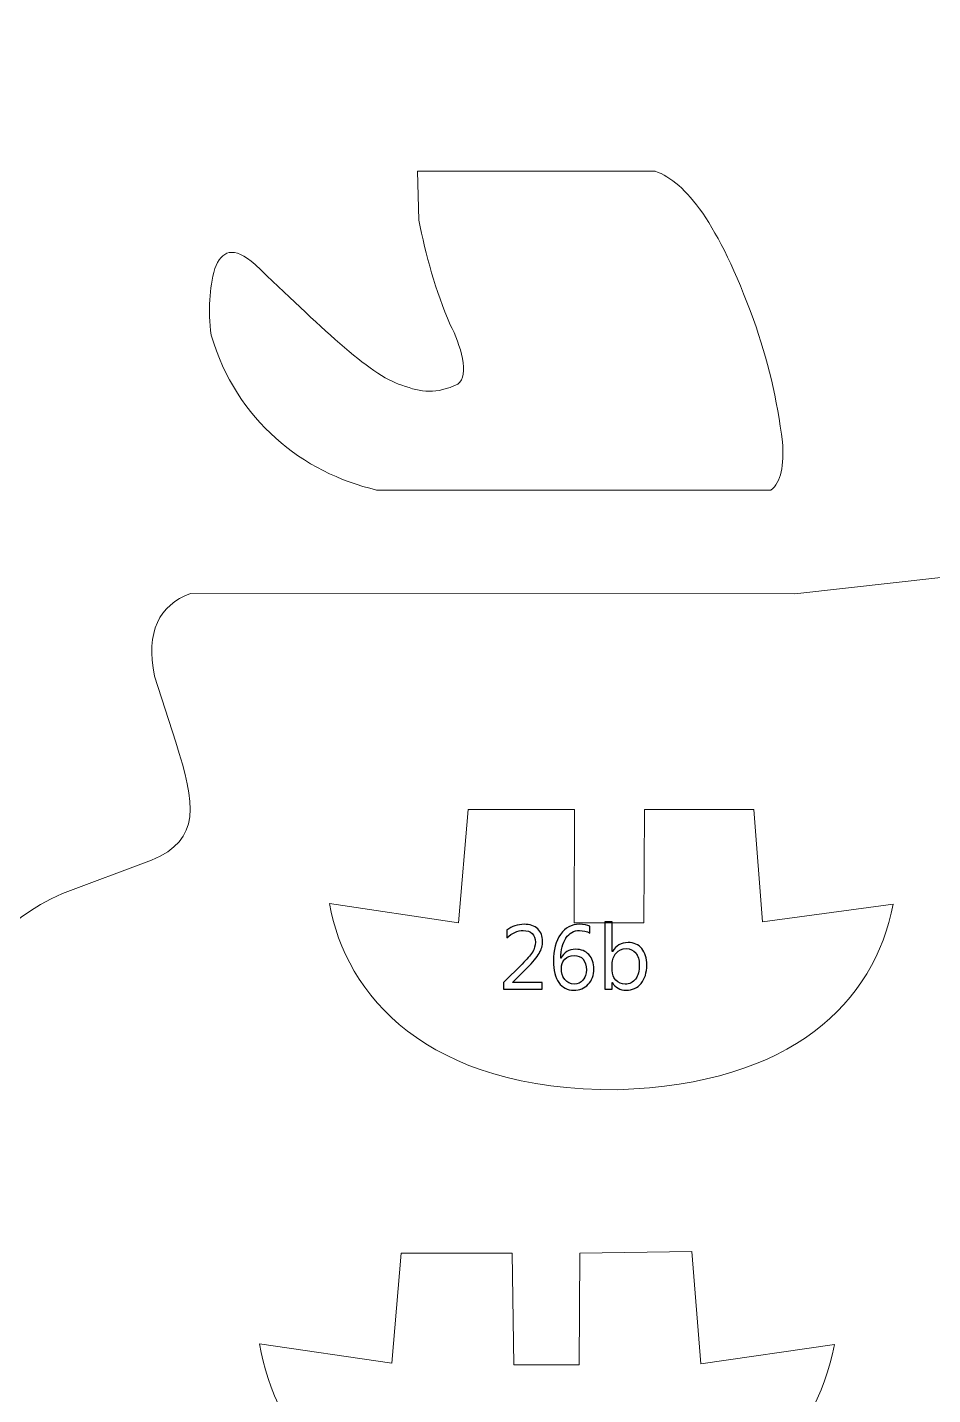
# Model space of a CAD drawing. Header units: centimetres. Extents: x -196 to 200, y -267 to 229.
# Drawn here: x -71.2 to -28.8, y 47.6 to 111.7 of the extents above; entities that cross this region are included whole.
import ezdxf

# ---------------------------------------------------------------- set-up
doc = ezdxf.new("R2010")
doc.units = ezdxf.units.CM
doc.header["$MEASUREMENT"] = 0
doc.layers.add('Camada 1', color=7, linetype='Continuous')
doc.layers.add('Camada 2', color=20, linetype='Continuous')

msp = doc.modelspace()

# ---------------------------------------------------------------- linework, layer by layer
at = {"layer": 'Camada 1', "lineweight": 9}
for points, knots in [([(114.689, 140.372), (114.689, 140.372), (121.777, 140.406), (121.777, 140.406), (121.777, 140.406), (121.777, 140.406), (121.77, 129.531), (121.77, 129.531), (121.77, 129.531), (121.77, 129.531), (125.082, 129.531), (125.082, 129.531), (125.082, 129.531), (125.082, 129.531), (125.087, 140.334), (125.087, 140.334), (125.087, 140.334), (125.087, 140.334), (135.586, 140.334), (135.586, 140.334), (135.586, 140.334), (135.586, 140.334), (135.586, 129.531), (135.586, 129.531), (135.586, 129.531), (135.586, 129.531), (138.885, 129.531), (138.885, 129.531), (138.885, 129.531), (138.885, 129.531), (138.886, 140.351), (138.886, 140.351), (138.886, 140.351), (138.886, 140.351), (149.417, 140.346), (149.417, 140.346), (149.417, 140.346), (149.417, 140.346), (149.391, 129.535), (149.391, 129.535), (149.391, 129.535), (149.391, 129.535), (152.742, 129.531), (152.742, 129.531), (152.742, 129.531), (152.742, 129.531), (152.755, 140.375), (152.755, 140.375), (152.755, 140.375), (152.755, 140.375), (163.247, 140.384), (163.247, 140.384), (163.247, 140.384), (163.247, 140.384), (163.247, 129.532), (163.247, 129.532), (163.247, 129.532), (163.247, 129.532), (166.534, 129.534), (166.534, 129.534), (166.534, 129.534), (166.534, 129.534), (166.587, 140.372), (166.587, 140.372), (166.587, 140.372), (166.587, 140.372), (177.191, 140.351), (177.191, 140.351), (177.191, 140.351), (177.191, 140.351), (177.225, 129.532), (177.225, 129.532), (177.225, 129.532), (177.225, 129.532), (180.491, 129.532), (180.491, 129.532), (180.491, 129.532), (180.491, 129.532), (180.507, 140.351), (180.507, 140.351), (180.507, 140.351), (180.507, 140.351), (194.175, 140.357), (194.175, 140.357), (194.175, 140.357), (194.175, 140.357), (194.198, 135.934), (194.198, 135.934), (194.198, 135.934), (194.198, 135.934), (190.911, 135.937), (190.911, 135.937), (190.911, 135.937), (190.911, 135.937), (190.911, 122.929), (190.911, 122.929), (190.911, 122.929), (190.911, 122.929), (194.197, 122.931), (194.197, 122.931), (194.197, 122.931), (194.197, 122.931), (194.197, 118.546), (194.197, 118.546), (194.197, 118.546), (194.197, 118.546), (111.237, 118.545), (111.237, 118.545), (111.237, 118.545), (111.237, 118.545), (111.234, 125.194), (111.234, 125.194), (111.234, 125.194), (111.234, 125.194), (100.095, 125.194), (100.095, 125.194), (100.095, 125.194), (98.387, 125.156), (97.605, 123.336), (97.591, 120.037), (97.591, 120.037), (97.729, 114.639), (94.559, 112.378), (91.986, 112.668), (91.986, 112.668), (91.986, 112.668), (93.508, 124.97), (93.508, 124.97), (93.508, 124.97), (93.508, 124.97), (90.249, 125.309), (90.249, 125.309), (90.249, 125.309), (90.249, 125.309), (89.165, 117.272), (89.165, 117.272), (89.165, 117.272), (89.165, 117.272), (2.271, 117.175), (2.271, 117.175), (2.271, 117.175), (2.271, 117.175), (2.269, 110.802), (2.269, 110.802), (2.269, 110.802), (2.269, 110.802), (-1.043, 110.801), (-1.043, 110.801), (-1.043, 110.801), (-1.043, 110.801), (-1.185, 88.942), (-1.185, 88.942), (-1.185, 88.942), (-1.185, 88.942), (-35.24, 85.129), (-35.24, 85.129), (-35.24, 85.129), (-35.24, 85.129), (-63.557, 85.144), (-63.557, 85.144), (-63.557, 85.144), (-65.043, 84.591), (-65.665, 83.347), (-65.246, 81.268), (-65.246, 81.268), (-65.246, 81.268), (-64.254, 78.165), (-64.254, 78.165), (-64.254, 78.165), (-63.326, 75.262), (-63.061, 73.597), (-65.387, 72.634), (-65.387, 72.634), (-65.387, 72.634), (-69.566, 71.073), (-69.566, 71.073), (-69.566, 71.073), (-75.32, 68.462), (-76.167, 62.893), (-73.657, 55.298), (-73.657, 55.298), (-72.354, 51.114), (-73.927, 48.199), (-76.368, 49.092), (-76.368, 49.092), (-76.368, 49.092), (-103.733, 58.307), (-103.733, 58.307), (-103.733, 58.307), (-103.102, 60.687), (-102.343, 63.067), (-101.456, 65.446), (-101.456, 65.446), (-101.456, 65.446), (-93.666, 62.108), (-93.666, 62.108), (-93.666, 62.108), (-93.666, 62.108), (-92.577, 65.248), (-92.577, 65.248), (-92.577, 65.248), (-92.577, 65.248), (-100.4, 68.586), (-100.4, 68.586), (-100.4, 68.586), (-99.209, 71.162), (-97.955, 73.674), (-96.637, 76.121), (-96.637, 76.121), (-96.637, 76.121), (-88.847, 71.858), (-88.847, 71.858), (-88.847, 71.858), (-88.847, 71.858), (-87.13, 74.667), (-87.13, 74.667), (-87.13, 74.667), (-87.13, 74.667), (-94.821, 78.964), (-94.821, 78.964), (-94.821, 78.964), (-93.561, 81.177), (-92.248, 83.287), (-90.86, 85.243), (-90.86, 85.243), (-90.86, 85.243), (-83.73, 80.451), (-83.73, 80.451), (-83.73, 80.451), (-83.73, 80.451), (-81.948, 83.161), (-81.948, 83.161), (-81.948, 83.161), (-81.948, 83.161), (-88.979, 87.953), (-88.979, 87.953), (-88.979, 87.953), (-87.461, 89.938), (-86.028, 91.963), (-84.688, 94.035), (-84.688, 94.035), (-84.688, 94.035), (-77.327, 89.441), (-77.327, 89.441), (-77.327, 89.441), (-77.327, 89.441), (-75.907, 92.316), (-75.907, 92.316), (-75.907, 92.316), (-75.907, 92.316), (-83.103, 96.976), (-83.103, 96.976), (-83.103, 96.976), (-80.277, 103.602), (-82.236, 109.043), (-90.122, 112.277), (-90.122, 112.277), (-103.899, 115.381), (-119.513, 113.823), (-133.764, 106.791), (-133.764, 106.791), (-144.008, 101.178), (-154.042, 94.092), (-164.777, 87.847), (-164.777, 87.847), (-170.221, 84.322), (-175.616, 81.162), (-181.376, 78.622), (-181.376, 78.622), (-183.558, 77.911), (-185.077, 77.638), (-185.897, 78.094), (-185.897, 78.094), (-191.027, 82.698), (-193.644, 93.751), (-193.229, 112.589), (-193.229, 112.589), (-192.121, 128.575), (-189.468, 139.014), (-184.95, 142.757), (-184.95, 142.757), (-180.824, 144.316), (-165.289, 144.555), (-141.95, 142.79), (-141.95, 142.79), (-126.066, 141.543), (-110.264, 140.047), (-94.515, 138.397), (-94.515, 138.397), (-85.281, 137.334), (-77.614, 145.445), (-70.733, 157.943), (-70.733, 157.943), (-72.994, 158.332), (-74.592, 160.089), (-74.791, 163.639), (-74.791, 163.639), (-74.747, 167.843), (-72.92, 169.939), (-69.436, 170.243), (-69.436, 170.243), (-67.983, 170.256), (-66.531, 170.239), (-65.079, 170.073), (-65.079, 170.073), (-63.108, 169.837), (-62.191, 170.706), (-62.256, 173.119), (-62.256, 173.119), (-62.256, 173.119), (-62.225, 177.892), (-62.225, 177.892), (-62.225, 177.892), (-62.225, 177.892), (-58.622, 177.892), (-58.622, 177.892), (-58.622, 177.892), (-58.622, 177.892), (-58.621, 184.763), (-58.621, 184.763), (-58.621, 184.763), (-58.621, 184.763), (-52.573, 184.76), (-52.573, 184.76), (-52.573, 184.76), (-52.573, 184.76), (-46.65, 192.035), (-46.65, 192.035), (-46.65, 192.035), (-46.65, 192.035), (-18.056, 192.03), (-18.056, 192.03), (-18.056, 192.03), (-18.056, 192.03), (-18.049, 180.199), (-18.049, 180.199), (-18.049, 180.199), (-18.049, 180.199), (-14.604, 180.2), (-14.604, 180.2), (-14.604, 180.2), (-14.604, 180.2), (-14.654, 172.369), (-14.654, 172.369), (-14.654, 172.369), (-14.75, 170.684), (-15.901, 169.942), (-17.653, 169.659), (-17.653, 169.659), (-17.653, 169.659), (-23.365, 169.659), (-23.365, 169.659), (-23.365, 169.659), (-23.365, 169.659), (-23.367, 164.682), (-23.367, 164.682), (-23.367, 164.682), (-23.367, 164.682), (-17.384, 164.682), (-17.384, 164.682), (-17.384, 164.682), (-9.828, 164.385), (-5.427, 163.227), (-3.319, 160.661), (-3.319, 160.661), (-1.966, 159.056), (-1.137, 157.276), (-1.075, 155.241), (-1.075, 155.241), (-1.075, 155.241), (-1.006, 145.454), (-1.006, 145.454), (-1.006, 145.454), (-1.006, 145.454), (2.333, 145.456), (2.333, 145.456), (2.333, 145.456), (2.333, 145.456), (2.342, 137.754), (2.342, 137.754), (2.342, 137.754), (2.342, 137.754), (92.633, 137.751), (92.633, 137.751), (92.633, 137.751), (92.633, 137.751), (92.619, 142.019), (92.619, 142.019), (92.619, 142.019), (94.823, 148.923), (96.989, 156.13), (99.23, 162.731), (99.23, 162.731), (100.216, 165.658), (101.894, 167.27), (104.257, 167.188), (104.257, 167.188), (107.361, 166.892), (109.115, 164.964), (110.065, 161.989), (110.065, 161.989), (111.854, 155.099), (113.136, 147.567), (114.689, 140.372)], [0, 0, 0, 0, 0.009804, 0.009804, 0.009804, 0.009804, 0.019608, 0.019608, 0.019608, 0.019608, 0.029412, 0.029412, 0.029412, 0.029412, 0.039216, 0.039216, 0.039216, 0.039216, 0.04902, 0.04902, 0.04902, 0.04902, 0.058824, 0.058824, 0.058824, 0.058824, 0.068627, 0.068627, 0.068627, 0.068627, 0.078431, 0.078431, 0.078431, 0.078431, 0.088235, 0.088235, 0.088235, 0.088235, 0.098039, 0.098039, 0.098039, 0.098039, 0.107843, 0.107843, 0.107843, 0.107843, 0.117647, 0.117647, 0.117647, 0.117647, 0.127451, 0.127451, 0.127451, 0.127451, 0.137255, 0.137255, 0.137255, 0.137255, 0.147059, 0.147059, 0.147059, 0.147059, 0.156863, 0.156863, 0.156863, 0.156863, 0.166667, 0.166667, 0.166667, 0.166667, 0.176471, 0.176471, 0.176471, 0.176471, 0.186275, 0.186275, 0.186275, 0.186275, 0.196078, 0.196078, 0.196078, 0.196078, 0.205882, 0.205882, 0.205882, 0.205882, 0.215686, 0.215686, 0.215686, 0.215686, 0.22549, 0.22549, 0.22549, 0.22549, 0.235294, 0.235294, 0.235294, 0.235294, 0.245098, 0.245098, 0.245098, 0.245098, 0.254902, 0.254902, 0.254902, 0.254902, 0.264706, 0.264706, 0.264706, 0.264706, 0.27451, 0.27451, 0.27451, 0.27451, 0.284314, 0.284314, 0.284314, 0.284314, 0.294118, 0.294118, 0.294118, 0.294118, 0.303922, 0.303922, 0.303922, 0.303922, 0.313725, 0.313725, 0.313725, 0.313726, 0.323529, 0.323529, 0.323529, 0.323529, 0.333333, 0.333333, 0.333333, 0.333333, 0.343137, 0.343137, 0.343137, 0.343137, 0.352941, 0.352941, 0.352941, 0.352941, 0.362745, 0.362745, 0.362745, 0.362745, 0.372549, 0.372549, 0.372549, 0.372549, 0.382353, 0.382353, 0.382353, 0.382353, 0.392157, 0.392157, 0.392157, 0.392157, 0.401961, 0.401961, 0.401961, 0.401961, 0.411765, 0.411765, 0.411765, 0.411765, 0.421569, 0.421569, 0.421569, 0.421569, 0.431373, 0.431373, 0.431373, 0.431373, 0.441176, 0.441176, 0.441176, 0.441176, 0.45098, 0.45098, 0.45098, 0.45098, 0.460784, 0.460784, 0.460784, 0.460784, 0.470588, 0.470588, 0.470588, 0.470588, 0.480392, 0.480392, 0.480392, 0.480392, 0.490196, 0.490196, 0.490196, 0.490196, 0.5, 0.5, 0.5, 0.5, 0.509804, 0.509804, 0.509804, 0.509804, 0.519608, 0.519608, 0.519608, 0.519608, 0.529412, 0.529412, 0.529412, 0.529412, 0.539216, 0.539216, 0.539216, 0.539216, 0.54902, 0.54902, 0.54902, 0.54902, 0.558824, 0.558824, 0.558824, 0.558824, 0.568627, 0.568627, 0.568627, 0.568627, 0.578431, 0.578431, 0.578431, 0.578431, 0.588235, 0.588235, 0.588235, 0.588235, 0.598039, 0.598039, 0.598039, 0.598039, 0.607843, 0.607843, 0.607843, 0.607843, 0.617647, 0.617647, 0.617647, 0.617647, 0.627451, 0.627451, 0.627451, 0.627451, 0.637255, 0.637255, 0.637255, 0.637255, 0.647059, 0.647059, 0.647059, 0.647059, 0.656863, 0.656863, 0.656863, 0.656863, 0.666667, 0.666667, 0.666667, 0.666667, 0.676471, 0.676471, 0.676471, 0.676471, 0.686275, 0.686275, 0.686275, 0.686275, 0.696078, 0.696078, 0.696078, 0.696078, 0.705882, 0.705882, 0.705882, 0.705882, 0.715686, 0.715686, 0.715686, 0.715686, 0.72549, 0.72549, 0.72549, 0.72549, 0.735294, 0.735294, 0.735294, 0.735294, 0.745098, 0.745098, 0.745098, 0.745098, 0.754902, 0.754902, 0.754902, 0.754902, 0.764706, 0.764706, 0.764706, 0.764706, 0.77451, 0.77451, 0.77451, 0.77451, 0.784314, 0.784314, 0.784314, 0.784314, 0.794118, 0.794118, 0.794118, 0.794118, 0.803922, 0.803922, 0.803922, 0.803922, 0.813725, 0.813725, 0.813725, 0.813726, 0.823529, 0.823529, 0.823529, 0.823529, 0.833333, 0.833333, 0.833333, 0.833333, 0.843137, 0.843137, 0.843137, 0.843137, 0.852941, 0.852941, 0.852941, 0.852941, 0.862745, 0.862745, 0.862745, 0.862745, 0.872549, 0.872549, 0.872549, 0.872549, 0.882353, 0.882353, 0.882353, 0.882353, 0.892157, 0.892157, 0.892157, 0.892157, 0.901961, 0.901961, 0.901961, 0.901961, 0.911765, 0.911765, 0.911765, 0.911765, 0.921569, 0.921569, 0.921569, 0.921569, 0.931373, 0.931373, 0.931373, 0.931373, 0.941176, 0.941176, 0.941176, 0.941176, 0.95098, 0.95098, 0.95098, 0.95098, 0.960784, 0.960784, 0.960784, 0.960784, 0.970588, 0.970588, 0.970588, 0.970588, 0.980392, 0.980392, 0.980392, 0.980392, 1, 1, 1, 1]), ([(-52.923, 104.938), (-52.923, 104.938), (-41.785, 104.938), (-41.785, 104.938), (-41.785, 104.938), (-40.331, 104.406), (-38.847, 102.526), (-37.181, 97.982), (-37.181, 97.982), (-36.518, 96.123), (-36.067, 94.211), (-35.826, 92.246), (-35.826, 92.246), (-35.742, 91.144), (-35.887, 90.345), (-36.368, 89.988), (-36.368, 89.988), (-36.368, 89.988), (-54.84, 89.988), (-54.84, 89.988), (-54.84, 89.988), (-58.309, 90.803), (-61.398, 93.232), (-62.594, 97.244), (-62.594, 97.244), (-62.756, 98.461), (-62.671, 99.406), (-62.428, 100.375), (-62.428, 100.375), (-62.107, 101.198), (-61.563, 101.476), (-60.531, 100.556), (-60.531, 100.556), (-57.574, 97.769), (-55.189, 95.353), (-53.666, 94.911), (-53.666, 94.911), (-52.718, 94.55), (-52.067, 94.477), (-51.029, 94.957), (-51.029, 94.957), (-50.484, 95.342), (-50.902, 96.824), (-51.394, 97.742), (-51.394, 97.742), (-52.083, 99.323), (-52.534, 101.023), (-52.867, 102.634), (-52.867, 102.634), (-52.867, 102.634), (-52.923, 104.938), (-52.923, 104.938)], [0, 0, 0, 0, 0.071429, 0.071429, 0.071429, 0.071429, 0.142857, 0.142857, 0.142857, 0.142857, 0.214286, 0.214286, 0.214286, 0.214286, 0.285714, 0.285714, 0.285714, 0.285714, 0.357143, 0.357143, 0.357143, 0.357143, 0.428571, 0.428571, 0.428571, 0.428571, 0.5, 0.5, 0.5, 0.5, 0.571429, 0.571429, 0.571429, 0.571429, 0.642857, 0.642857, 0.642857, 0.642857, 0.714286, 0.714286, 0.714286, 0.714286, 0.785714, 0.785714, 0.785714, 0.785714, 0.857143, 0.857143, 0.857143, 0.857143, 1, 1, 1, 1]), ([(-50.551, 75.014), (-50.551, 75.014), (-45.571, 75.013), (-45.571, 75.013), (-45.571, 75.013), (-45.571, 75.013), (-45.583, 69.697), (-45.583, 69.697), (-45.583, 69.697), (-45.583, 69.697), (-42.316, 69.698), (-42.316, 69.698), (-42.316, 69.698), (-42.316, 69.698), (-42.284, 75.012), (-42.284, 75.012), (-42.284, 75.012), (-42.284, 75.012), (-37.168, 75.014), (-37.168, 75.014), (-37.168, 75.014), (-37.168, 75.014), (-36.756, 69.75), (-36.756, 69.75), (-36.756, 69.75), (-36.756, 69.75), (-30.642, 70.572), (-30.642, 70.572), (-30.642, 70.572), (-31.522, 65.976), (-35.338, 62.132), (-43.543, 61.875), (-43.543, 61.875), (-52.546, 61.81), (-56.295, 66.348), (-57.048, 70.599), (-57.048, 70.599), (-57.048, 70.599), (-50.997, 69.704), (-50.997, 69.704), (-50.997, 69.704), (-50.997, 69.704), (-50.551, 75.014), (-50.551, 75.014)], [0, 0, 0, 0, 0.083333, 0.083333, 0.083333, 0.083333, 0.166667, 0.166667, 0.166667, 0.166667, 0.25, 0.25, 0.25, 0.25, 0.333333, 0.333333, 0.333333, 0.333333, 0.416667, 0.416667, 0.416667, 0.416667, 0.5, 0.5, 0.5, 0.5, 0.583333, 0.583333, 0.583333, 0.583333, 0.666667, 0.666667, 0.666667, 0.666667, 0.75, 0.75, 0.75, 0.75, 0.833333, 0.833333, 0.833333, 0.833333, 1, 1, 1, 1]), ([(-53.684, 54.206), (-53.684, 54.206), (-48.486, 54.205), (-48.486, 54.205), (-48.486, 54.205), (-48.486, 54.205), (-48.417, 48.97), (-48.417, 48.97), (-48.417, 48.97), (-48.417, 48.97), (-45.354, 48.971), (-45.354, 48.971), (-45.354, 48.971), (-45.354, 48.971), (-45.321, 54.204), (-45.321, 54.204), (-45.321, 54.204), (-45.321, 54.204), (-40.066, 54.287), (-40.066, 54.287), (-40.066, 54.287), (-40.066, 54.287), (-39.649, 49.023), (-39.649, 49.023), (-39.649, 49.023), (-39.649, 49.023), (-33.384, 49.926), (-33.384, 49.926), (-33.384, 49.926), (-34.274, 45.329), (-37.962, 40.9), (-46.595, 40.906), (-46.595, 40.906), (-56.322, 40.674), (-59.575, 45.702), (-60.337, 49.952), (-60.337, 49.952), (-60.337, 49.952), (-54.135, 49.057), (-54.135, 49.057), (-54.135, 49.057), (-54.135, 49.057), (-53.684, 54.206), (-53.684, 54.206)], [0, 0, 0, 0, 0.083333, 0.083333, 0.083333, 0.083333, 0.166667, 0.166667, 0.166667, 0.166667, 0.25, 0.25, 0.25, 0.25, 0.333333, 0.333333, 0.333333, 0.333333, 0.416667, 0.416667, 0.416667, 0.416667, 0.5, 0.5, 0.5, 0.5, 0.583333, 0.583333, 0.583333, 0.583333, 0.666667, 0.666667, 0.666667, 0.666667, 0.75, 0.75, 0.75, 0.75, 0.833333, 0.833333, 0.833333, 0.833333, 1, 1, 1, 1])]:
    msp.add_open_spline(points, degree=3, knots=knots, dxfattribs=at)
at = {"layer": 'Camada 2'}
for points, knots in [([(-47.091, 66.589), (-47.091, 66.589), (-48.892, 66.589), (-48.892, 66.589), (-48.892, 66.589), (-48.892, 66.589), (-48.892, 66.892), (-48.892, 66.892), (-48.892, 66.892), (-48.892, 66.892), (-48.021, 67.765), (-48.021, 67.765), (-48.021, 67.765), (-47.798, 67.988), (-47.64, 68.173), (-47.545, 68.321), (-47.545, 68.321), (-47.45, 68.469), (-47.402, 68.627), (-47.402, 68.795), (-47.402, 68.795), (-47.402, 68.967), (-47.451, 69.101), (-47.55, 69.196), (-47.55, 69.196), (-47.649, 69.29), (-47.789, 69.337), (-47.971, 69.337), (-47.971, 69.337), (-48.238, 69.337), (-48.493, 69.223), (-48.738, 68.996), (-48.738, 68.996), (-48.738, 68.996), (-48.738, 69.354), (-48.738, 69.354), (-48.738, 69.354), (-48.505, 69.536), (-48.233, 69.627), (-47.924, 69.627), (-47.924, 69.627), (-47.657, 69.627), (-47.447, 69.555), (-47.294, 69.41), (-47.294, 69.41), (-47.141, 69.266), (-47.065, 69.072), (-47.065, 68.829), (-47.065, 68.829), (-47.065, 68.637), (-47.118, 68.45), (-47.224, 68.267), (-47.224, 68.267), (-47.329, 68.084), (-47.519, 67.857), (-47.793, 67.586), (-47.793, 67.586), (-47.793, 67.586), (-48.482, 66.905), (-48.482, 66.905), (-48.482, 66.905), (-48.482, 66.905), (-48.482, 66.896), (-48.482, 66.896), (-48.482, 66.896), (-48.482, 66.896), (-47.091, 66.896), (-47.091, 66.896), (-47.091, 66.896), (-47.091, 66.896), (-47.091, 66.589), (-47.091, 66.589)], [0, 0, 0, 0, 0.052632, 0.052632, 0.052632, 0.052632, 0.105263, 0.105263, 0.105263, 0.105263, 0.157895, 0.157895, 0.157895, 0.157895, 0.210526, 0.210526, 0.210526, 0.210526, 0.263158, 0.263158, 0.263158, 0.263158, 0.315789, 0.315789, 0.315789, 0.315789, 0.368421, 0.368421, 0.368421, 0.368421, 0.421053, 0.421053, 0.421053, 0.421053, 0.473684, 0.473684, 0.473684, 0.473684, 0.526316, 0.526316, 0.526316, 0.526316, 0.578947, 0.578947, 0.578947, 0.578947, 0.631579, 0.631579, 0.631579, 0.631579, 0.684211, 0.684211, 0.684211, 0.684211, 0.736842, 0.736842, 0.736842, 0.736842, 0.789474, 0.789474, 0.789474, 0.789474, 0.842105, 0.842105, 0.842105, 0.842105, 0.894737, 0.894737, 0.894737, 0.894737, 1, 1, 1, 1]), ([(-44.846, 69.542), (-44.846, 69.542), (-44.846, 69.218), (-44.846, 69.218), (-44.846, 69.218), (-45, 69.297), (-45.162, 69.337), (-45.333, 69.337), (-45.333, 69.337), (-45.598, 69.337), (-45.81, 69.219), (-45.969, 68.983), (-45.969, 68.983), (-46.128, 68.747), (-46.207, 68.43), (-46.207, 68.034), (-46.207, 68.034), (-46.207, 68.034), (-46.199, 68.034), (-46.199, 68.034), (-46.199, 68.034), (-46.06, 68.316), (-45.832, 68.458), (-45.516, 68.458), (-45.516, 68.458), (-45.255, 68.458), (-45.048, 68.374), (-44.893, 68.207), (-44.893, 68.207), (-44.739, 68.039), (-44.662, 67.815), (-44.662, 67.534), (-44.662, 67.534), (-44.662, 67.241), (-44.75, 67.001), (-44.927, 66.816), (-44.927, 66.816), (-45.103, 66.63), (-45.327, 66.538), (-45.599, 66.538), (-45.599, 66.538), (-45.899, 66.538), (-46.135, 66.657), (-46.305, 66.896), (-46.305, 66.896), (-46.476, 67.135), (-46.561, 67.471), (-46.561, 67.903), (-46.561, 67.903), (-46.561, 68.427), (-46.45, 68.846), (-46.226, 69.158), (-46.226, 69.158), (-46.003, 69.471), (-45.708, 69.627), (-45.341, 69.627), (-45.341, 69.627), (-45.133, 69.627), (-44.968, 69.599), (-44.846, 69.542)], [0, 0, 0, 0, 0.0625, 0.0625, 0.0625, 0.0625, 0.125, 0.125, 0.125, 0.125, 0.1875, 0.1875, 0.1875, 0.1875, 0.25, 0.25, 0.25, 0.25, 0.3125, 0.3125, 0.3125, 0.3125, 0.375, 0.375, 0.375, 0.375, 0.4375, 0.4375, 0.4375, 0.4375, 0.5, 0.5, 0.5, 0.5, 0.5625, 0.5625, 0.5625, 0.5625, 0.625, 0.625, 0.625, 0.625, 0.6875, 0.6875, 0.6875, 0.6875, 0.75, 0.75, 0.75, 0.75, 0.8125, 0.8125, 0.8125, 0.8125, 0.875, 0.875, 0.875, 0.875, 1, 1, 1, 1]), ([(-43.796, 66.895), (-43.796, 66.895), (-43.804, 66.895), (-43.804, 66.895), (-43.804, 66.895), (-43.804, 66.895), (-43.804, 66.589), (-43.804, 66.589), (-43.804, 66.589), (-43.804, 66.589), (-44.146, 66.589), (-44.146, 66.589), (-44.146, 66.589), (-44.146, 66.589), (-44.146, 69.747), (-44.146, 69.747), (-44.146, 69.747), (-44.146, 69.747), (-43.804, 69.747), (-43.804, 69.747), (-43.804, 69.747), (-43.804, 69.747), (-43.804, 68.35), (-43.804, 68.35), (-43.804, 68.35), (-43.804, 68.35), (-43.796, 68.35), (-43.796, 68.35), (-43.796, 68.35), (-43.628, 68.632), (-43.382, 68.774), (-43.058, 68.774), (-43.058, 68.774), (-42.784, 68.774), (-42.57, 68.679), (-42.415, 68.487), (-42.415, 68.487), (-42.26, 68.296), (-42.183, 68.04), (-42.183, 67.718), (-42.183, 67.718), (-42.183, 67.361), (-42.269, 67.075), (-42.443, 66.86), (-42.443, 66.86), (-42.617, 66.645), (-42.855, 66.538), (-43.156, 66.538), (-43.156, 66.538), (-43.438, 66.538), (-43.651, 66.656), (-43.796, 66.895)], [0, 0, 0, 0, 0.071429, 0.071429, 0.071429, 0.071429, 0.142857, 0.142857, 0.142857, 0.142857, 0.214286, 0.214286, 0.214286, 0.214286, 0.285714, 0.285714, 0.285714, 0.285714, 0.357143, 0.357143, 0.357143, 0.357143, 0.428571, 0.428571, 0.428571, 0.428571, 0.5, 0.5, 0.5, 0.5, 0.571429, 0.571429, 0.571429, 0.571429, 0.642857, 0.642857, 0.642857, 0.642857, 0.714286, 0.714286, 0.714286, 0.714286, 0.785714, 0.785714, 0.785714, 0.785714, 0.857143, 0.857143, 0.857143, 0.857143, 1, 1, 1, 1]), ([(-45.592, 68.168), (-45.768, 68.168), (-45.911, 68.108), (-46.021, 67.989), (-46.021, 67.989), (-46.131, 67.868), (-46.186, 67.728), (-46.186, 67.565), (-46.186, 67.565), (-46.186, 67.36), (-46.131, 67.186), (-46.022, 67.04), (-46.022, 67.04), (-45.913, 66.896), (-45.768, 66.823), (-45.588, 66.823), (-45.588, 66.823), (-45.415, 66.823), (-45.276, 66.887), (-45.171, 67.013), (-45.171, 67.013), (-45.065, 67.139), (-45.012, 67.298), (-45.012, 67.491), (-45.012, 67.491), (-45.012, 67.703), (-45.063, 67.868), (-45.164, 67.989), (-45.164, 67.989), (-45.266, 68.108), (-45.408, 68.168), (-45.592, 68.168)], [0, 0, 0, 0, 0.111111, 0.111111, 0.111111, 0.111111, 0.222222, 0.222222, 0.222222, 0.222222, 0.333333, 0.333333, 0.333333, 0.333333, 0.444444, 0.444444, 0.444444, 0.444444, 0.555556, 0.555556, 0.555556, 0.555556, 0.666667, 0.666667, 0.666667, 0.666667, 0.777778, 0.777778, 0.777778, 0.777778, 1, 1, 1, 1]), ([(-43.804, 67.758), (-43.804, 67.758), (-43.804, 67.459), (-43.804, 67.459), (-43.804, 67.459), (-43.804, 67.282), (-43.747, 67.132), (-43.632, 67.008), (-43.632, 67.008), (-43.518, 66.885), (-43.372, 66.823), (-43.196, 66.823), (-43.196, 66.823), (-42.989, 66.823), (-42.826, 66.903), (-42.709, 67.062), (-42.709, 67.062), (-42.592, 67.221), (-42.533, 67.442), (-42.533, 67.725), (-42.533, 67.725), (-42.533, 67.963), (-42.587, 68.15), (-42.698, 68.285), (-42.698, 68.285), (-42.807, 68.42), (-42.956, 68.488), (-43.144, 68.488), (-43.144, 68.488), (-43.342, 68.488), (-43.502, 68.419), (-43.623, 68.28), (-43.623, 68.28), (-43.744, 68.142), (-43.804, 67.967), (-43.804, 67.758)], [0, 0, 0, 0, 0.1, 0.1, 0.1, 0.1, 0.2, 0.2, 0.2, 0.2, 0.3, 0.3, 0.3, 0.3, 0.4, 0.4, 0.4, 0.4, 0.5, 0.5, 0.5, 0.5, 0.6, 0.6, 0.6, 0.6, 0.7, 0.7, 0.7, 0.7, 0.8, 0.8, 0.8, 0.8, 1, 1, 1, 1])]:
    msp.add_open_spline(points, degree=3, knots=knots, dxfattribs=at)
at = {"layer": 'Camada 2', "lineweight": 9}
for points, knots in [([(-47.091, 66.589), (-47.091, 66.589), (-48.892, 66.589), (-48.892, 66.589), (-48.892, 66.589), (-48.892, 66.589), (-48.892, 66.892), (-48.892, 66.892), (-48.892, 66.892), (-48.892, 66.892), (-48.021, 67.765), (-48.021, 67.765), (-48.021, 67.765), (-47.798, 67.988), (-47.64, 68.173), (-47.545, 68.321), (-47.545, 68.321), (-47.45, 68.469), (-47.402, 68.627), (-47.402, 68.795), (-47.402, 68.795), (-47.402, 68.967), (-47.451, 69.101), (-47.55, 69.196), (-47.55, 69.196), (-47.649, 69.29), (-47.789, 69.337), (-47.971, 69.337), (-47.971, 69.337), (-48.238, 69.337), (-48.493, 69.223), (-48.738, 68.996), (-48.738, 68.996), (-48.738, 68.996), (-48.738, 69.354), (-48.738, 69.354), (-48.738, 69.354), (-48.505, 69.536), (-48.233, 69.627), (-47.924, 69.627), (-47.924, 69.627), (-47.657, 69.627), (-47.447, 69.555), (-47.294, 69.41), (-47.294, 69.41), (-47.141, 69.266), (-47.065, 69.072), (-47.065, 68.829), (-47.065, 68.829), (-47.065, 68.637), (-47.118, 68.45), (-47.224, 68.267), (-47.224, 68.267), (-47.329, 68.084), (-47.519, 67.857), (-47.793, 67.586), (-47.793, 67.586), (-47.793, 67.586), (-48.482, 66.905), (-48.482, 66.905), (-48.482, 66.905), (-48.482, 66.905), (-48.482, 66.896), (-48.482, 66.896), (-48.482, 66.896), (-48.482, 66.896), (-47.091, 66.896), (-47.091, 66.896), (-47.091, 66.896), (-47.091, 66.896), (-47.091, 66.589), (-47.091, 66.589)], [0, 0, 0, 0, 0.052632, 0.052632, 0.052632, 0.052632, 0.105263, 0.105263, 0.105263, 0.105263, 0.157895, 0.157895, 0.157895, 0.157895, 0.210526, 0.210526, 0.210526, 0.210526, 0.263158, 0.263158, 0.263158, 0.263158, 0.315789, 0.315789, 0.315789, 0.315789, 0.368421, 0.368421, 0.368421, 0.368421, 0.421053, 0.421053, 0.421053, 0.421053, 0.473684, 0.473684, 0.473684, 0.473684, 0.526316, 0.526316, 0.526316, 0.526316, 0.578947, 0.578947, 0.578947, 0.578947, 0.631579, 0.631579, 0.631579, 0.631579, 0.684211, 0.684211, 0.684211, 0.684211, 0.736842, 0.736842, 0.736842, 0.736842, 0.789474, 0.789474, 0.789474, 0.789474, 0.842105, 0.842105, 0.842105, 0.842105, 0.894737, 0.894737, 0.894737, 0.894737, 1, 1, 1, 1]), ([(-44.846, 69.542), (-44.846, 69.542), (-44.846, 69.218), (-44.846, 69.218), (-44.846, 69.218), (-45, 69.297), (-45.162, 69.337), (-45.333, 69.337), (-45.333, 69.337), (-45.598, 69.337), (-45.81, 69.219), (-45.969, 68.983), (-45.969, 68.983), (-46.128, 68.747), (-46.207, 68.43), (-46.207, 68.034), (-46.207, 68.034), (-46.207, 68.034), (-46.199, 68.034), (-46.199, 68.034), (-46.199, 68.034), (-46.06, 68.316), (-45.832, 68.458), (-45.516, 68.458), (-45.516, 68.458), (-45.255, 68.458), (-45.048, 68.374), (-44.893, 68.207), (-44.893, 68.207), (-44.739, 68.039), (-44.662, 67.815), (-44.662, 67.534), (-44.662, 67.534), (-44.662, 67.241), (-44.75, 67.001), (-44.927, 66.816), (-44.927, 66.816), (-45.103, 66.63), (-45.327, 66.538), (-45.599, 66.538), (-45.599, 66.538), (-45.899, 66.538), (-46.135, 66.657), (-46.305, 66.896), (-46.305, 66.896), (-46.476, 67.135), (-46.561, 67.471), (-46.561, 67.903), (-46.561, 67.903), (-46.561, 68.427), (-46.45, 68.846), (-46.226, 69.158), (-46.226, 69.158), (-46.003, 69.471), (-45.708, 69.627), (-45.341, 69.627), (-45.341, 69.627), (-45.133, 69.627), (-44.968, 69.599), (-44.846, 69.542)], [0, 0, 0, 0, 0.0625, 0.0625, 0.0625, 0.0625, 0.125, 0.125, 0.125, 0.125, 0.1875, 0.1875, 0.1875, 0.1875, 0.25, 0.25, 0.25, 0.25, 0.3125, 0.3125, 0.3125, 0.3125, 0.375, 0.375, 0.375, 0.375, 0.4375, 0.4375, 0.4375, 0.4375, 0.5, 0.5, 0.5, 0.5, 0.5625, 0.5625, 0.5625, 0.5625, 0.625, 0.625, 0.625, 0.625, 0.6875, 0.6875, 0.6875, 0.6875, 0.75, 0.75, 0.75, 0.75, 0.8125, 0.8125, 0.8125, 0.8125, 0.875, 0.875, 0.875, 0.875, 1, 1, 1, 1]), ([(-43.796, 66.895), (-43.796, 66.895), (-43.804, 66.895), (-43.804, 66.895), (-43.804, 66.895), (-43.804, 66.895), (-43.804, 66.589), (-43.804, 66.589), (-43.804, 66.589), (-43.804, 66.589), (-44.146, 66.589), (-44.146, 66.589), (-44.146, 66.589), (-44.146, 66.589), (-44.146, 69.747), (-44.146, 69.747), (-44.146, 69.747), (-44.146, 69.747), (-43.804, 69.747), (-43.804, 69.747), (-43.804, 69.747), (-43.804, 69.747), (-43.804, 68.35), (-43.804, 68.35), (-43.804, 68.35), (-43.804, 68.35), (-43.796, 68.35), (-43.796, 68.35), (-43.796, 68.35), (-43.628, 68.632), (-43.382, 68.774), (-43.058, 68.774), (-43.058, 68.774), (-42.784, 68.774), (-42.57, 68.679), (-42.415, 68.487), (-42.415, 68.487), (-42.26, 68.296), (-42.183, 68.04), (-42.183, 67.718), (-42.183, 67.718), (-42.183, 67.361), (-42.269, 67.075), (-42.443, 66.86), (-42.443, 66.86), (-42.617, 66.645), (-42.855, 66.538), (-43.156, 66.538), (-43.156, 66.538), (-43.438, 66.538), (-43.651, 66.656), (-43.796, 66.895)], [0, 0, 0, 0, 0.071429, 0.071429, 0.071429, 0.071429, 0.142857, 0.142857, 0.142857, 0.142857, 0.214286, 0.214286, 0.214286, 0.214286, 0.285714, 0.285714, 0.285714, 0.285714, 0.357143, 0.357143, 0.357143, 0.357143, 0.428571, 0.428571, 0.428571, 0.428571, 0.5, 0.5, 0.5, 0.5, 0.571429, 0.571429, 0.571429, 0.571429, 0.642857, 0.642857, 0.642857, 0.642857, 0.714286, 0.714286, 0.714286, 0.714286, 0.785714, 0.785714, 0.785714, 0.785714, 0.857143, 0.857143, 0.857143, 0.857143, 1, 1, 1, 1]), ([(-45.592, 68.168), (-45.768, 68.168), (-45.911, 68.108), (-46.021, 67.989), (-46.021, 67.989), (-46.131, 67.868), (-46.186, 67.728), (-46.186, 67.565), (-46.186, 67.565), (-46.186, 67.36), (-46.131, 67.186), (-46.022, 67.04), (-46.022, 67.04), (-45.913, 66.896), (-45.768, 66.823), (-45.588, 66.823), (-45.588, 66.823), (-45.415, 66.823), (-45.276, 66.887), (-45.171, 67.013), (-45.171, 67.013), (-45.065, 67.139), (-45.012, 67.298), (-45.012, 67.491), (-45.012, 67.491), (-45.012, 67.703), (-45.063, 67.868), (-45.164, 67.989), (-45.164, 67.989), (-45.266, 68.108), (-45.408, 68.168), (-45.592, 68.168)], [0, 0, 0, 0, 0.111111, 0.111111, 0.111111, 0.111111, 0.222222, 0.222222, 0.222222, 0.222222, 0.333333, 0.333333, 0.333333, 0.333333, 0.444444, 0.444444, 0.444444, 0.444444, 0.555556, 0.555556, 0.555556, 0.555556, 0.666667, 0.666667, 0.666667, 0.666667, 0.777778, 0.777778, 0.777778, 0.777778, 1, 1, 1, 1]), ([(-43.804, 67.758), (-43.804, 67.758), (-43.804, 67.459), (-43.804, 67.459), (-43.804, 67.459), (-43.804, 67.282), (-43.747, 67.132), (-43.632, 67.008), (-43.632, 67.008), (-43.518, 66.885), (-43.372, 66.823), (-43.196, 66.823), (-43.196, 66.823), (-42.989, 66.823), (-42.826, 66.903), (-42.709, 67.062), (-42.709, 67.062), (-42.592, 67.221), (-42.533, 67.442), (-42.533, 67.725), (-42.533, 67.725), (-42.533, 67.963), (-42.587, 68.15), (-42.698, 68.285), (-42.698, 68.285), (-42.807, 68.42), (-42.956, 68.488), (-43.144, 68.488), (-43.144, 68.488), (-43.342, 68.488), (-43.502, 68.419), (-43.623, 68.28), (-43.623, 68.28), (-43.744, 68.142), (-43.804, 67.967), (-43.804, 67.758)], [0, 0, 0, 0, 0.1, 0.1, 0.1, 0.1, 0.2, 0.2, 0.2, 0.2, 0.3, 0.3, 0.3, 0.3, 0.4, 0.4, 0.4, 0.4, 0.5, 0.5, 0.5, 0.5, 0.6, 0.6, 0.6, 0.6, 0.7, 0.7, 0.7, 0.7, 0.8, 0.8, 0.8, 0.8, 1, 1, 1, 1])]:
    msp.add_open_spline(points, degree=3, knots=knots, dxfattribs=at)

doc.saveas('drawing.dxf')
